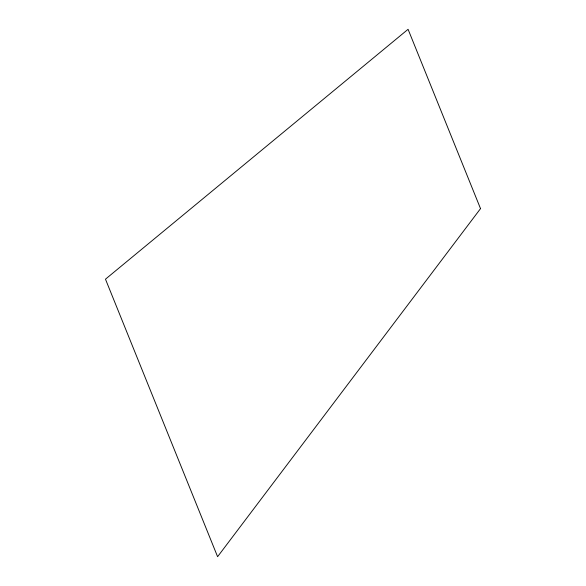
<?xml version="1.0" encoding="UTF-8"?>
<svg xmlns="http://www.w3.org/2000/svg" width="586" height="586" viewBox="0 0 586 586"><rect width="100%" height="100%" fill="white"/><g stroke="black" fill="none" stroke-linecap="round" stroke-linejoin="round"><path stroke-width="0.88" d="M480.527 208.623L217.596 556.7L105.473 279.178L408.076 29.3L480.527 208.623"/></g></svg>
